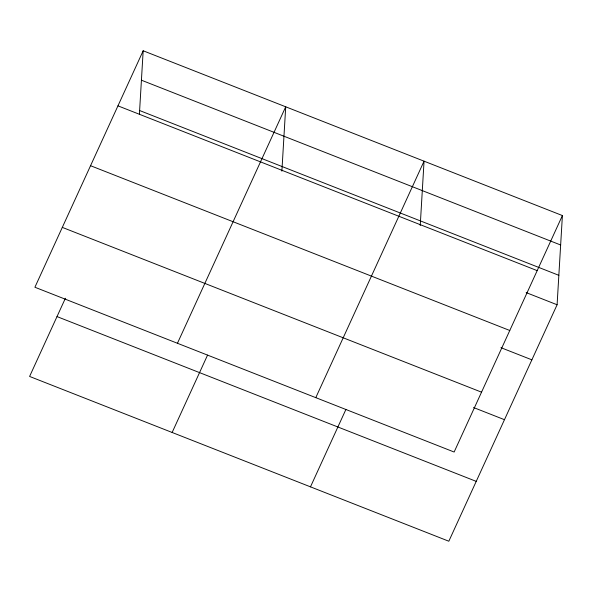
<?xml version="1.0" encoding="UTF-8"?>
<svg xmlns="http://www.w3.org/2000/svg" width="592" height="592" viewBox="0 0 592 592"><rect width="100%" height="100%" fill="white"/><g stroke="black" fill="none" stroke-linecap="round" stroke-linejoin="round"><path stroke-width="0.89" d="M139.401 114.212L143.175 50.771L562.4 215.555L557.094 304.754L448.825 541.229L29.6 376.445L65.401 298.25M281.881 171.155L285.714 106.797L177.445 343.271M420.224 225.537L424.057 161.172L315.788 397.654M143.175 50.771L34.906 287.246L454.131 452.029L562.4 215.555M172.139 432.471L207.555 355.111M310.482 486.853L345.898 409.486M141.429 80.201L560.646 244.992M139.623 110.534L558.841 275.317M117.963 105.85L537.181 270.633M526.155 292.596L557.094 304.754M90.554 165.708L509.779 330.491M500.943 347.674L531.875 359.832M62.315 227.387L481.54 392.17M473.533 407.533L504.465 419.691M57.01 316.587L476.227 481.37"/></g></svg>
